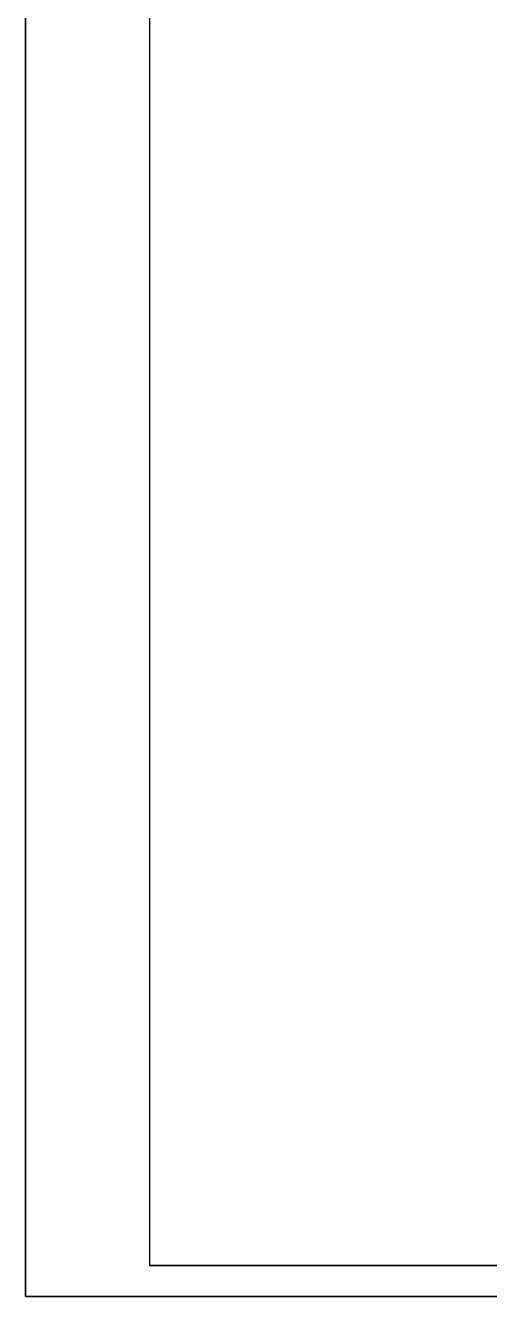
# Model space of a CAD drawing. Header units: millimetres. Extents: x 2503 to 3468, y 3317 to 4421.
# Drawn here: x 2502.8 to 2577.6, y 3317.5 to 3522.5 of the extents above; entities that cross this region are included whole.
import ezdxf

# ---------------------------------------------------------------- set-up
doc = ezdxf.new("R2010")
doc.units = ezdxf.units.MM
doc.header["$LTSCALE"] = 0.5

msp = doc.modelspace()

# ---------------------------------------------------------------- linework, layer by layer
at = {"lineweight": 35}
for p, q in [((2502.787491218602, 3317.454729501911), (2502.787491218602, 4420.60599533721)), ((2522.787491218602, 3322.454729501911), (3091.787491218602, 3322.454729501911)), ((3096.787491218602, 3317.454729501912), (2502.787491218602, 3317.454729501911))]:
    msp.add_line(p, q, dxfattribs=at)
at = {"ltscale": 0.5}
msp.add_line((2522.787491218602, 4415.60599533721), (2522.787491218602, 3322.454729501911), dxfattribs=at)

doc.saveas('drawing.dxf')
